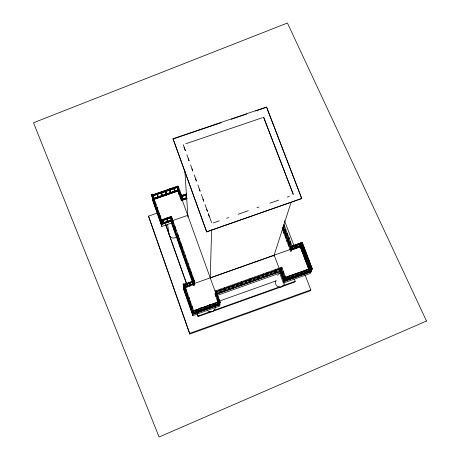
<?xml version="1.0" encoding="UTF-8"?>
<svg xmlns="http://www.w3.org/2000/svg" width="460" height="460" viewBox="0 0 460 460"><rect width="100%" height="100%" fill="white"/><g stroke="black" fill="none" stroke-linecap="round" stroke-linejoin="round"><path stroke-width="0.69" d="M205.223 306.4L205.551 309.597L205.223 306.4L205.631 306.256L205.965 307.194L205.948 309.453M206.689 231.932L173.017 138.719L266.524 107.007L301.812 198.478L206.689 231.932L173.017 138.719M210.26 277.771L211.617 229.879M209.53 304.865L209.794 308.085L209.53 304.865L209.933 304.721L210.191 307.941L209.858 307.016M213.825 303.33L214.032 306.567L213.825 303.33L214.228 303.186L214.429 306.429L214.101 305.503M215.021 294.026L215.947 293.698M215.257 293.365L215.585 294.342L215.257 293.365L241.069 284.176L241.483 282.262M215.401 290.961L215.734 291.893L281.106 268.571L280.761 267.651L215.401 290.961L215.734 291.893M215.786 293.175L215.935 290.76M216.217 291.548L215.28 291.881L216.217 291.548L220.127 302.427L216.223 291.485M216.511 293.952L216.671 291.548M217.2 300.018L217.373 297.626L218.31 297.292M218.12 301.789L217.936 304.135L218.27 305.055L218.46 302.726L218.12 301.789L218.523 301.645L218.862 302.582L218.667 304.917L218.333 303.991M218.362 298.885L218.454 297.695L217.517 298.028L217.344 300.409L218.27 300.081M220.213 289.236L220.006 291.674L220.34 292.589L220.553 290.168M219.19 302.76L177.646 187.3M220.737 292.451L220.949 290.024M218.713 304.233L218.856 304.629L219.782 304.301L219.995 301.961L219.052 302.295L218.874 304.756L219.799 304.428L218.88 304.698M224.756 288.799L224.957 290.95L225.227 288.506M228.683 286.816L228.442 288.673L228.775 289.587L229.103 287.126M229.5 286.983L229.172 289.449L228.838 288.529M232.938 285.303L232.656 287.172L232.99 288.086L233.369 285.608M233.387 287.948L233.772 285.464M266.524 107.007L301.725 198.72M237.302 283.164L236.865 285.677L237.199 286.591L237.636 284.09M237.596 286.453L238.038 283.946M241.057 284.245L241.437 285.142L241.96 282.492L241.609 281.629M241.558 281.658L241.914 282.52M241.845 284.935L242.345 282.417M245.732 280.755L245.318 282.67L245.651 283.584L246.209 281.043M246.606 280.905L246.048 283.44L245.715 282.526M250.119 278.605L249.515 281.175L249.855 282.089L250.464 279.53M250.861 279.387L250.246 281.951L249.912 281.037M254.041 278.386L253.713 279.68L254.046 280.594L254.713 278.018M255.11 277.874L254.443 280.456L254.104 279.542M258.439 276.236L257.905 278.191L258.244 279.105L258.963 276.506M258.635 278.961L259.359 276.368M262.671 274.729L262.091 276.702L262.43 277.616L263.206 274.999M262.677 275.902L263.264 273.93L263.603 274.856L262.821 277.472M267.105 272.567L266.277 275.212L266.616 276.127L267.45 273.487M267.007 275.983L267.846 273.349M273.809 256.214L291.053 202.452M283.82 232.898L284.878 229.718L285.792 229.396M270.9 272.395L270.457 273.723L270.796 274.637L271.688 271.981M285.51 231.052L284.872 232.967L283.964 233.283L285.022 230.103L285.942 229.781M271.187 274.493L272.084 271.843M275.339 270.227L274.637 272.239L274.976 273.148L275.919 270.474M275.367 273.01L276.316 270.336L275.971 269.416M288.052 237.929L287.069 241.477L287.977 241.155L289.116 237.992L288.972 237.601L288.052 237.929L286.925 241.092L287.828 240.77M277.771 275.563L278.254 274.269M280.772 268.45L279.921 270.71L283.923 281.388L284.866 280.991L280.767 270.06M281.066 268.065L281.963 267.806M310.35 269.865L311.098 271.831L310.241 273.447L283.417 283.026L279.714 273.142L280.324 271.526L216.855 294.112M280.864 270.319L281.836 273.056M281.077 271.038L215.59 294.279M283.814 224.181L292.416 246.997L291.496 247.325L292.445 246.922M291.117 249.061L291.456 249.964L301.438 246.359L291.456 249.964M292.462 245.893L291.272 248.94L291.617 249.837L292.807 246.802L292.462 245.893L301.449 242.713L301.76 243.702L292.974 246.813L292.658 245.824L302.197 242.518L312.271 268.876L310.77 271.705M281.508 274.804L282.561 272.119L283.486 271.785M287.362 233.536L286.448 233.858L285.373 236.992L286.275 236.67L291.674 250.918L290.772 251.24M291.663 248.802L292.853 245.755L293.198 246.663L292.002 249.699M283.205 273.257L282.572 274.867L281.658 275.195L282.704 272.51L283.63 272.182M296.165 245.634L295.418 247.474L295.763 248.371L297.005 245.318L296.66 244.404M295.809 247.336L296.556 245.496M283.072 278.973L284.142 276.339L285.068 276.011M296.148 248.233L297.401 245.18L297.056 244.266M296.579 274.309L295.832 275.919L283.67 280.312L291.772 277.426M311.058 271.515L284.015 281.227L311.058 271.515L310.672 270.681M283.417 283.026L284.061 281.486L274.189 255.162M285.913 278.317L281.899 267.57L280.974 267.904L284.981 278.651L312.277 268.864M300.34 244.156L299.558 246.008L299.903 246.905L301.202 243.834L300.857 242.92M284.866 280.991L284.09 279.059M299.949 245.87L301.283 242.84M301.61 243.668L300.259 246.847L309.862 272.032L311.357 269.192L301.248 242.782M302.197 242.518L312.242 268.933M301.191 246.462L302.427 249.843M288.219 279.668L289.363 277.035L289.018 276.109M301.858 250.884L303.203 247.836L304.117 247.514M303.726 249.124L302.91 250.953L302.007 251.269L303.353 248.227L304.267 247.905M292.393 278.179L293.595 275.529L293.25 274.603M303.433 255.007L304.796 252.017L305.716 251.689M304.336 254.685L304.888 253.489M296.568 276.69L297.827 274.016L297.476 273.096M305.009 259.135L306.394 256.197L307.315 255.869M294.411 279.3L295.171 281.313L294.843 281.997L198.099 316.578L197.144 313.875M307.182 256.852L306.061 259.204L305.152 259.526L306.544 256.594L307.464 256.266M306.584 263.275L307.993 260.389L308.913 260.061M305.101 271.716L304.554 272.809L304.899 273.717L306.274 271.003L305.917 270.083M308.166 267.421L309.597 264.592L310.517 264.264M309.172 269.819L308.321 271.457L308.671 272.372L310.092 269.64M309.281 270.227L308.712 271.32L309.057 272.228L310.488 269.502L310.138 268.577M309.747 271.572L311.207 268.795L312.127 268.467L310.805 271.636M311.874 268.019L284.648 277.667M305.187 275.143L310.805 289.915L310.293 290.789L189.761 334.046L148.839 217.315L148.568 216.096L157.377 213.049M189.761 334.046L189.687 333.368L310.805 289.915M193.988 310.695L218.856 301.76L192.636 311.115L192.976 312.116L220.133 302.364M297.206 275.431L310.034 270.848M293.123 276.943L295.82 275.977M297.171 275.494L299.874 274.534M301.898 273.809L304.595 272.849M305.946 272.366L308.648 271.4M218.856 303.807L193.533 312.84L218.184 304.1M192.815 313.312L193.746 312.978L193.453 310.35L192.504 310.684L192.677 312.909M183.747 287.598L192.82 313.363L193.746 312.984L193.671 311.863M284.061 281.486L311.098 271.831M192.872 313.134L193.2 314.065L219.851 304.491L219.748 305.986L192.809 315.606L183.402 288.926L183.218 287.362L194.057 283.527L194.384 284.441L183.54 288.282M192.809 315.606L192.711 314.324L219.874 304.623M198.099 316.578L198.076 316.009L210.208 311.673M213.584 310.466L279.663 286.85M282.359 285.89L295.171 281.313M187.778 296.073L186.852 296.401L186.599 293.952L187.542 293.618L187.663 294.843M189.048 297.89L188.111 298.224L188.341 300.616L189.267 300.288M215.74 291.83L281.106 268.571M241.776 283.987L280.094 270.296M216.775 293.026L215.838 293.359L215.688 295.803L216.614 295.475M190.756 304.509L189.83 304.842L189.618 302.507L190.561 302.168L190.71 303.922M217.442 295.314L279.714 273.142M191.935 306.055L190.992 306.389L191.182 308.671M192.251 308.74L191.32 309.068L191.13 306.791L192.073 306.458L192.205 308.171M311.213 268.255L284.619 277.736L284.97 278.662L285.942 278.254M219.541 301.024L276.236 280.807M196.61 309.471L197.052 312.633L196.61 309.471L197.012 309.327L197.449 312.49L197.121 311.564M200.922 307.935L201.302 311.115L200.922 307.935L201.325 307.792L201.698 310.971L201.348 308.919M218.908 301.892L219.851 301.559L219.782 304.301M218.46 302.726L218.862 302.582M196.943 310.414L197.346 310.27M201.256 308.873L201.658 308.729M205.557 307.337L205.965 307.194M209.863 305.802L210.266 305.659M214.159 304.267L214.567 304.123M191.417 275.051L190.498 275.379L190.302 272.728M290.519 241.845L289.599 242.167L288.477 245.197L289.386 244.875M184.092 283.854L183.16 284.24L184.092 283.854L193.591 310.764M193.844 282.06L193.988 284.585L193.493 281.658L194.436 281.393M292.807 246.802L302.525 243.346M291.807 248.751L300.432 245.697M185.144 286.747L290.484 249.389M292.462 248.687L299.77 246.1M210.277 277.915L274.229 255.271M184.811 287.667L183.885 287.994L183.592 285.43L184.535 285.096L184.742 287.023M171.12 220.829L194.028 285.373L194.948 284.981L192.763 278.835M185.897 288.955L184.954 289.288L185.23 291.801M186.035 289.357L185.098 289.685L185.368 292.192L186.294 291.864M185.506 258.422L184.586 258.744L184.316 255.886M186.984 262.568L186.058 262.89L185.811 260.084M188.456 266.719L187.536 267.047L187.306 264.293M189.94 270.882L189.014 271.21L188.801 268.508L189.738 268.174L189.836 269.531M191.095 272.004L190.164 272.332L190.354 274.988M288.202 238.314L289.116 237.992M206.689 231.713L301.812 198.478M179.624 241.868L178.71 242.19L178.359 239.119M181.102 246.031L180.188 246.353L179.854 243.334L180.786 243.006L181.039 245.427M182.568 250.154L181.654 250.476L181.338 247.509M184.04 254.282L183.12 254.61L182.827 251.695M173.799 225.48L172.885 225.797L172.46 222.519M175.254 229.569L174.34 229.885L173.932 226.659M176.335 230.477L175.404 230.805L175.795 233.979L176.709 233.663M213.147 222.973L219.305 220.829M226.642 218.27L228.666 217.563M238.199 214.239L248.325 210.709M257.013 207.678L259.037 206.971M269.836 203.205L278.691 200.117M287.379 197.087L289.403 196.38M157.722 212.123L158.648 211.807L159.028 213.917M160.528 220.334L171.379 216.476L194.643 281.704L183.655 285.66M161.207 220.098L171.39 216.568M160.638 220.392L161.564 220.058L152.433 194.2L151.524 194.597L152.433 194.2M170.671 217.499L171.597 217.177M160.511 220.242L160.85 221.237L171.712 217.471M171.781 217.678L170.855 218L171.304 221.335M161.109 223.635L171.149 220.058M161.782 223.399L171.16 220.144M161.236 223.802L162.15 223.468L161.678 220.737M171.195 221.087L171.465 223.094L161.805 226.446L161.408 224.44L171.465 220.949M172.511 220.627L187.663 215.372M171.477 221.036L161.425 224.526L161.098 223.548M172.35 221.404L171.436 221.72L170.993 218.385M152.059 196.144L178.302 187.013L177.986 186.122L151.742 195.247L152.059 196.144L177.64 187.341M153.088 194.787L177.986 186.122M152.72 195.011L151.794 195.327L152.944 201.325L161.805 226.446M182.005 196.742L181.148 197.035L181.993 196.644L178.261 186.26L177.272 186.599L177.778 190.779L178.687 190.469L178.192 186.283M151.927 195.713L152.852 195.391M177.41 186.978L178.33 186.662M153.749 198.329L177.669 190.095M153.767 198.427L177.681 190.193M157.211 197.541L163.225 195.465M171.919 192.475L173.926 191.78M175.933 191.09L178.606 190.17M152.645 199.433L153.554 199.123M179.964 192.613L180.13 194.488L179.222 194.804L178.877 191.049L179.797 190.733L179.659 190.354L178.739 190.67L179.089 194.425M154.301 199.485L153.375 199.801L154.071 203.475L154.98 203.159M155.744 203.584L154.819 203.901L155.497 207.523M181.067 195.845L186.478 193.879M181.596 195.644L186.484 193.976M180.533 198.455L180.205 194.752L181.125 194.436L181.263 194.816L180.343 195.132L180.671 198.835L181.579 198.519L181.384 196.638L186.8 194.77M182.068 196.5L186.806 194.867M181.389 199.531L186.72 197.593M183.264 198.887L185.392 198.151M187.047 198.57L181.706 200.416L187.042 198.473M182.171 200.37L181.332 200.755L182.171 200.37L181.016 197.162M185.834 143.75L262.344 117.737M173.719 138.782L221.111 122.711M231.265 119.266L246.836 113.988M255.639 111.004L265.794 107.559M263.695 117.277L293.279 194.269M263.614 117.3L293.198 194.298M301.254 242.909L311.316 269.267M301.352 246.284L308.85 265.938M309.35 267.248L309.85 268.559M301.197 246.451L302.456 249.774M310.546 270.986L302.962 251.102L306.975 261.769M307.481 263.091L310.264 270.382M300.288 246.773L309.891 271.975M284.516 220.748L294.981 248.279M301.702 271.59L302.047 272.51L300.731 275.201L300.386 274.292M283.308 225.578L291.496 247.325M283.015 227.734L284.28 231.081M284.792 232.421L287.327 239.119M287.833 240.453L289.104 243.806M289.61 245.14L291.134 249.159M283.078 228.246L285.832 235.664M282.175 228.562L290.737 251.315M297.079 273.234L297.43 274.16L296.177 276.828L295.832 275.919M282.336 274.39L283.59 277.725M283.699 280.249L284.015 281.227M241.115 284.165L241.454 285.079M183.212 144.641L185.42 150.702M186.886 154.744L189.094 160.799M190.566 164.841L192.769 170.901M194.241 174.938L196.443 180.998M197.915 185.041L200.117 191.101M201.348 194.465L203.797 201.198M205.022 204.568L207.471 211.295M208.208 213.319L211.634 222.743M184.109 147.361L185.334 150.73M188.278 158.809L189.008 160.827M191.952 168.912L192.688 170.93M195.626 179.009L196.362 181.027M199.301 189.106L200.037 191.13M202.975 199.209L203.711 201.227M206.649 209.306L207.385 211.33M208.61 214.693L209.346 216.712M181.062 195.747L181.384 196.638M182.286 199.123L182.603 200.008L182.309 196.403M181.136 196.937L177.416 186.651M178.486 190.112L179.176 192.038M180.096 194.603L180.556 195.88M181.487 198.542L182.177 200.462M181.378 199.439L181.694 200.318M215.027 293.963L218.155 302.743M177.64 190.405L181.332 200.755M169.573 189.014L170.349 193.608L169.648 189.629M165.364 190.463L166.192 195.034L165.451 191.078M170.982 216.614L171.304 217.517M175.087 229.091L175.553 230.414M176.571 233.277L177.433 235.698M185.472 258.313L186.179 260.314M189.974 270.98L190.681 272.981M191.28 274.66L192.102 276.977M161.54 191.774L162.426 196.334L162.11 195.454M170.66 217.407L193.493 281.658M161.149 191.912L162.035 196.472L161.339 193.137M171.465 223.094L193.562 285.327L193.47 283.803M167.141 217.948L167.952 222.168L167.636 221.277M166.744 218.086L167.561 222.306L166.945 219.414M157.326 193.223L158.263 197.765L157.533 194.448M165.738 224.595L187.536 286.218M197.116 313.3L198.076 316.009M165.64 224.802L187.358 286.212M162.903 219.42L163.766 223.623L163.122 220.742M185.598 286.522L185.926 287.437L185.667 284.953M153.105 194.678L154.1 199.203M152.708 194.81L153.594 198.731M160.574 219.012L160.712 219.397L159.798 219.713L159.177 216.246L160.103 215.924L160.471 218.005M161.678 222.145L162.167 223.554L161.253 223.876L160.5 219.989L161.425 219.667L162.018 223.088M151.507 194.517L160.649 220.466M183.149 284.188L192.97 312.058M161.46 224.463L152.438 198.881M183.218 287.362L192.711 314.324M148.568 216.096L189.687 333.368M153.237 199.421L153.933 203.096M154.163 199.099L154.847 202.785M153.445 196.5L153.784 198.317M155.365 207.144L154.686 203.515L155.612 203.199L155.946 205.016M156.929 211.577L156.268 208.012L157.199 207.69L157.734 210.668M156.791 211.197L156.136 207.627L157.061 207.305L157.383 209.093M158.361 215.642L157.584 211.738L158.516 211.422L159.016 214.239M159.66 219.328L159.039 215.861L159.971 215.539L160.454 218.316M160.85 221.237L171.701 217.379L171.959 219.386M161.73 192.999L162.018 194.839M167.561 224.382L169.027 234.088A4.491 4.399 -11.7 0 0 176.899 236.589M167.239 218.615L167.538 220.61M171.16 217.954L171.339 219.293M171.379 216.476L171.551 217.816M171.919 218.063L172.092 219.403M172.753 225.417L172.322 222.128L173.248 221.806L173.414 223.123M173.386 222.197L173.552 223.508M173.794 226.268L174.202 229.505M174.719 225.946L174.88 227.24M175.266 230.414L175.657 233.594M174.857 226.331L175.093 228.275M176.743 234.565L177.111 237.699M178.572 241.805L178.221 238.728L179.153 238.401L179.285 239.637M177.669 234.243L177.888 236.124M183.753 287.667L183.454 285.033L184.391 284.7L184.535 285.988M179.291 238.792L179.423 240.022M179.705 242.909L180.625 242.5L180.774 243.829M180.032 245.922L179.71 242.857L180.63 242.587M181.2 247.118L181.516 250.09M186.099 289.984L186.231 291.237M186.714 296.004L186.461 293.555L187.398 293.215L187.582 295.061M182.131 246.79L182.252 247.98M182.269 247.181L182.453 248.963M182.689 251.298L182.982 254.219M183.758 251.367L183.873 252.534M177.336 187.231L177.652 190.498M188.197 300.219L187.967 297.821L188.91 297.488L189.02 298.69M184.178 255.49L184.448 258.359M178.256 186.915L178.371 188.186M185.248 255.559L185.351 256.703M189.687 304.445L189.48 302.105L190.423 301.766L190.52 302.939M185.11 255.162L185.265 256.887M179.659 190.354L179.768 191.607M185.667 259.687L185.92 262.505M186.605 259.359L186.725 260.768M181.694 196.851L181.895 199.261M187.162 263.896L187.398 266.656M189.227 282.653L189.761 286.08L189.554 283.578M182.039 196.109L182.137 197.317M181.913 196.541L182.217 200.14M189.957 283.435L190.158 285.942L189.733 283.768M188.663 268.111L188.876 270.819M188.1 263.568L188.209 264.948M192.648 311.086L192.82 313.363M186.122 195.086L186.369 198.708L185.84 194.798M191.665 276.563L191.837 279.162M191.239 272.4L191.325 273.723M187.91 215.567L188.002 216.936M184.88 171.028L187.852 215.912M191.808 276.96L191.981 279.553L192.901 279.226L192.74 276.627M192.602 276.23L192.683 277.535M193.953 281.623L194.062 283.59M194.246 281.922L194.39 284.51M215.251 307.004A4.56 4.548 -18.4 0 1 207.753 310.845M284.418 283.464A4.542 4.473 33.2 0 1 278.633 286.936A4.542 4.473 33.2 0 1 275.845 280.732M215.981 293.756L215.832 296.2L216.752 295.866L216.919 293.422L215.981 293.756M224.492 287.718L224.227 290.168L224.56 291.088L224.831 288.644L224.492 287.718M283.452 225.969L282.417 229.201L283.32 228.879L284.366 225.647L283.452 225.969M286.597 234.249L285.516 237.377L286.419 237.055L287.511 233.927L286.597 234.249M289.748 242.558L288.627 245.582L289.53 245.26L290.668 242.23L289.748 242.558M281.123 268.295L280.094 271.032L281.008 270.704L282.049 267.967L281.123 268.295M284.291 276.736L283.222 279.364L284.136 279.036L285.217 276.408L284.291 276.736M301.76 244.059L300.438 247.158L301.34 246.836L302.674 243.737L301.76 244.059M288.621 276.253L287.483 278.898L287.828 279.812L288.966 277.179L288.621 276.253M292.853 274.746L291.657 277.409L292.002 278.317L293.198 275.666L292.853 274.746M304.945 252.408L303.577 255.392L304.485 255.07L305.865 252.08L304.945 252.408M301.306 271.728L300 274.43L300.346 275.344L301.656 272.654L301.306 271.728M308.142 260.786L306.734 263.661L307.642 263.339L309.068 260.458L308.142 260.786M305.526 270.227L304.163 272.947L304.509 273.855L305.877 271.147L305.526 270.227M309.747 264.983L308.315 267.806L309.223 267.484L310.672 264.655L309.747 264.983M426.5 321.028L159.085 437L33.499 122.768L287.419 23L426.5 321.028M194.31 280.772L183.327 284.728L194.31 280.772M177.807 234.634L176.881 234.956L177.249 238.084L178.164 237.762L177.807 234.634M178.652 190.745L152.755 199.767L178.652 190.745M174.495 188.318L174.173 187.433L174.892 192.038L174.495 188.318M174.098 188.456L173.776 187.565L174.501 192.177L174.098 188.456M170.286 189.767L169.964 188.876L170.74 193.47L170.286 189.767M166.077 191.216L165.755 190.325L166.583 194.902L166.077 191.216M157.245 194.252L156.929 193.361L157.872 197.903L157.245 194.252M162.823 220.461L162.501 219.558L163.375 223.761L162.823 220.461M185.265 285.096L184.937 284.165L185.524 287.58L185.265 285.096"/></g></svg>
